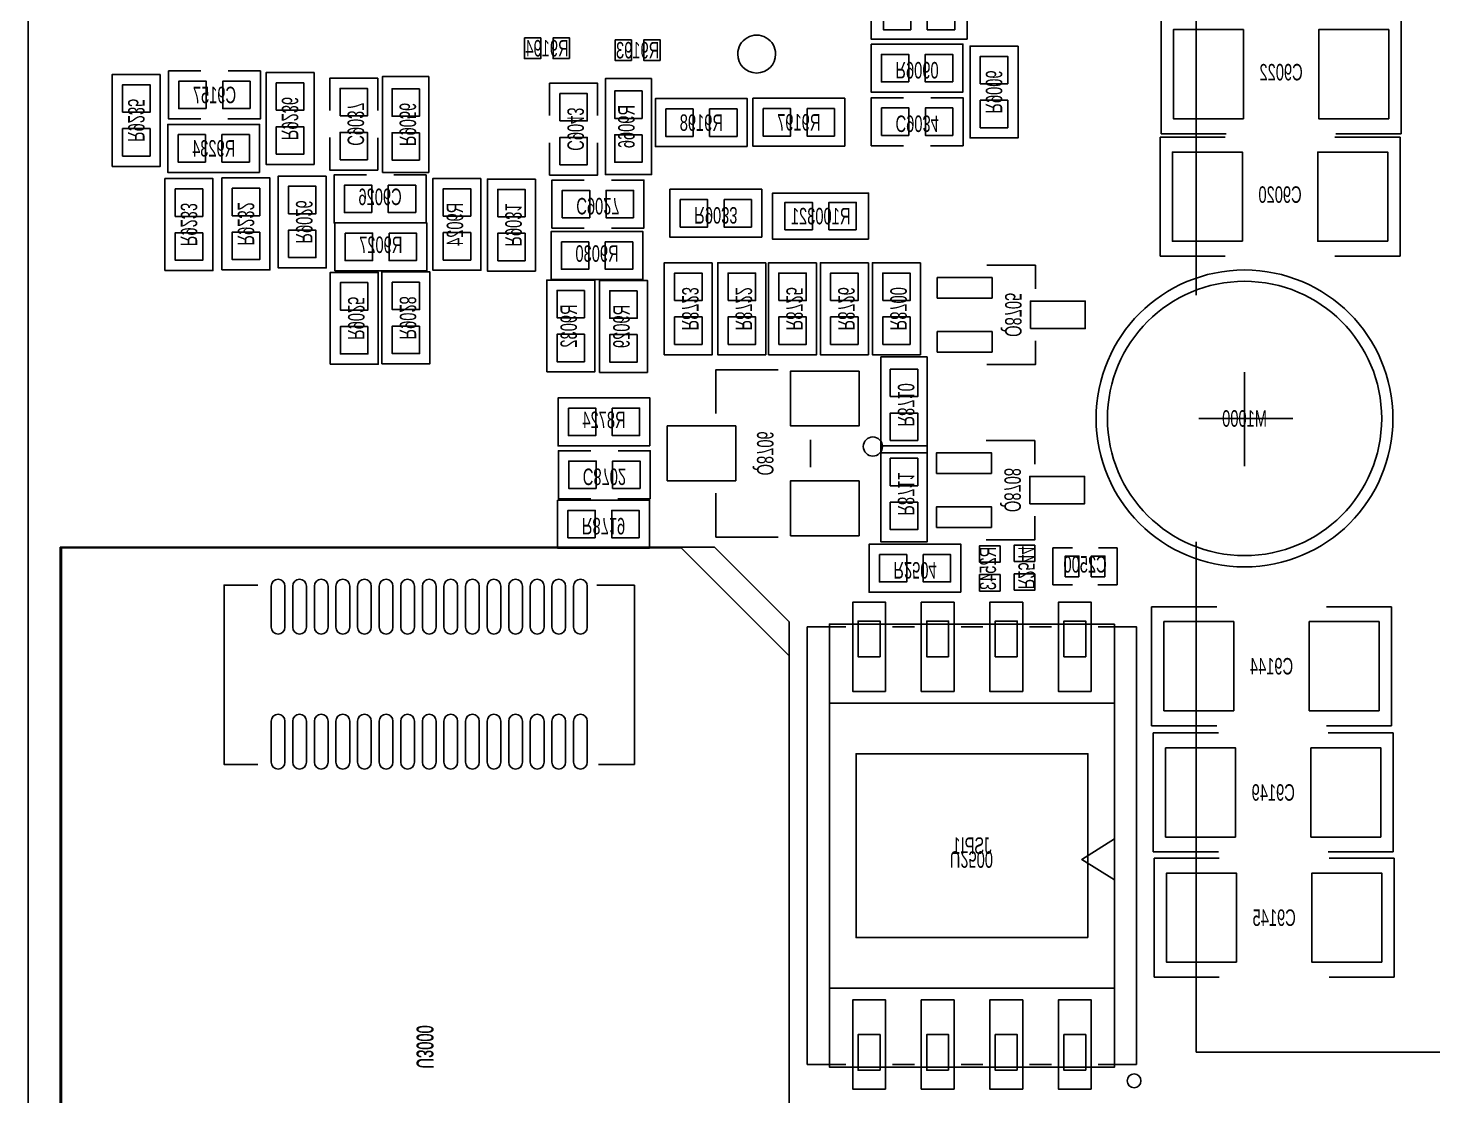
# Model space of a CAD drawing. Extents: x -3 to 113, y -19 to 74.
# Drawn here: x -2.54 to 23.48, y 27.15 to 46.93 of the extents above; entities that cross this region are included whole.
import ezdxf
from ezdxf.enums import TextEntityAlignment as Align

# ---------------------------------------------------------------- set-up
doc = ezdxf.new("R2010")
doc.units = 0
for name, color, linetype in [('BG_OUTLINE', 7, 'CONTINUOUS'), ('PG_ASSEMBLY_BOTTOM', 254, 'CONTINUOUS'), ('PG_SILKSCREEN_BOTTOM', 254, 'CONTINUOUS'), ('PIN_BOTTOM', 12, 'CONTINUOUS'), ('RD_ASSEMBLY_BOTTOM', 40, 'CONTINUOUS'), ('RD_SILKSCREEN_BOTTOM', 254, 'CONTINUOUS')]:
    doc.layers.add(name, color=color, linetype=linetype)

msp = doc.modelspace()

# ---------------------------------------------------------------- linework, layer by layer
at = {"layer": 'BG_OUTLINE'}
msp.add_lwpolyline([(-2.54, 28.507944), (-2.54, 67.507866, -0.414214), (-0.508, 69.539866), (110.555786, 69.539866, -0.414214), (112.587786, 67.507866), (112.587786, -11.684, -0.414214), (110.555786, -13.716), (-0.508, -13.716, -0.414214), (-2.54, -11.684), (-2.54, 28.507944)], format="xyb", dxfattribs=at)
msp.add_lwpolyline([(-2.54, 67.507866), (-2.54, 28.507944)], dxfattribs=at)
at = {"layer": 'PG_ASSEMBLY_BOTTOM'}
for points in [[(14.853666, 46.723808), (13.075666, 46.723808), (13.075666, 47.578772), (14.853666, 47.578772), (14.853666, 46.723808)], [(18.44802, 47.175674), (18.44802, 44.970954)], [(22.89302, 44.970954), (22.89302, 47.175674)], [(13.075412, 46.630336), (13.075412, 45.741336), (14.777212, 45.741336), (14.777212, 46.630336), (13.075412, 46.630336)], [(-0.090678, 46.068996), (-0.979678, 46.068996), (-0.979678, 44.367196), (-0.090678, 44.367196), (-0.090678, 46.068996)], [(0.658622, 46.13402), (0.061722, 46.13402), (0.061722, 45.24502), (0.658622, 45.24502)], [(1.162812, 45.24502), (1.763522, 45.24502), (1.763522, 46.13402), (1.166622, 46.13402)], [(2.756408, 46.103286), (1.867408, 46.103286), (1.867408, 44.401486), (2.756408, 44.401486), (2.756408, 46.103286)], [(3.936238, 45.402754), (3.936238, 45.999654), (3.047238, 45.999654), (3.047238, 45.402754)], [(4.882896, 46.032166), (4.882896, 44.254166), (4.027932, 44.254166), (4.027932, 46.032166), (4.882896, 46.032166)], [(8.00862, 45.30979), (8.00862, 45.90669), (7.11962, 45.90669), (7.11962, 45.30979)], [(9.00811, 45.992796), (9.00811, 44.214796), (8.153146, 44.214796), (8.153146, 45.992796), (9.00811, 45.992796)], [(10.782554, 44.732194), (10.782554, 45.621194), (9.080754, 45.621194), (9.080754, 44.732194), (10.782554, 44.732194)], [(12.587478, 44.73829), (12.587478, 45.62729), (10.885678, 45.62729), (10.885678, 44.73829), (12.587478, 44.73829)], [(13.674852, 45.638974), (13.077952, 45.638974), (13.077952, 44.749974), (13.674852, 44.749974)], [(14.179042, 44.749974), (14.779752, 44.749974), (14.779752, 45.638974), (14.182852, 45.638974)], [(1.749298, 44.255944), (1.749298, 45.144944), (0.047498, 45.144944), (0.047498, 44.255944), (1.749298, 44.255944)], [(3.047238, 44.898564), (3.047238, 44.297854), (3.936238, 44.297854), (3.936238, 44.894754)], [(7.11962, 44.8056), (7.11962, 44.20489), (8.00862, 44.20489), (8.00862, 44.80179)], [(18.428716, 44.90847), (18.428716, 42.70375)], [(19.635216, 44.90847), (18.428716, 44.90847)], [(18.44802, 44.970954), (19.65452, 44.970954)], [(22.873716, 44.90847), (21.667216, 44.90847)], [(21.68652, 44.970954), (22.89302, 44.970954)], [(22.873716, 42.70375), (22.873716, 44.90847)], [(-0.004572, 42.438066), (0.884428, 42.438066), (0.884428, 44.139866), (-0.004572, 44.139866), (-0.004572, 42.438066)], [(1.05156, 42.44975), (1.94056, 42.44975), (1.94056, 44.15155), (1.05156, 44.15155), (1.05156, 42.44975)], [(2.981452, 44.18838), (2.092452, 44.18838), (2.092452, 42.48658), (2.981452, 42.48658), (2.981452, 44.18838)], [(3.72618, 44.2087), (3.12928, 44.2087), (3.12928, 43.3197), (3.72618, 43.3197)], [(4.23037, 43.3197), (4.83108, 43.3197), (4.83108, 44.2087), (4.23418, 44.2087)], [(5.849112, 44.143676), (4.960112, 44.143676), (4.960112, 42.441876), (5.849112, 42.441876), (5.849112, 44.143676)], [(6.857746, 44.130722), (5.968746, 44.130722), (5.968746, 42.428922), (6.857746, 42.428922), (6.857746, 44.130722)], [(7.761478, 44.112942), (7.164578, 44.112942), (7.164578, 43.223942), (7.761478, 43.223942)], [(8.265668, 43.223942), (8.866378, 43.223942), (8.866378, 44.112942), (8.269478, 44.112942)], [(11.050778, 43.053), (11.050778, 43.942), (9.348978, 43.942), (9.348978, 43.053), (11.050778, 43.053)], [(13.0302, 43.018202), (11.2522, 43.018202), (11.2522, 43.873166), (13.0302, 43.873166), (13.0302, 43.018202)], [(4.844034, 42.432478), (4.844034, 43.321478), (3.142234, 43.321478), (3.142234, 42.432478), (4.844034, 42.432478)], [(8.850122, 42.26941), (8.850122, 43.15841), (7.148322, 43.15841), (7.148322, 42.26941), (8.850122, 42.26941)], [(18.428716, 42.70375), (19.635216, 42.70375)], [(21.667216, 42.70375), (22.873716, 42.70375)], [(10.134346, 42.58056), (9.245346, 42.58056), (9.245346, 40.87876), (10.134346, 40.87876), (10.134346, 42.58056)], [(11.124946, 42.58056), (10.235946, 42.58056), (10.235946, 40.87876), (11.124946, 40.87876), (11.124946, 42.58056)], [(12.064746, 42.58056), (11.175746, 42.58056), (11.175746, 40.87876), (12.064746, 40.87876), (12.064746, 42.58056)], [(13.024612, 42.58056), (12.135612, 42.58056), (12.135612, 40.87876), (13.024612, 40.87876), (13.024612, 42.58056)], [(13.989812, 42.58056), (13.100812, 42.58056), (13.100812, 40.87876), (13.989812, 40.87876), (13.989812, 42.58056)], [(3.056382, 40.701722), (3.945382, 40.701722), (3.945382, 42.403522), (3.056382, 42.403522), (3.056382, 40.701722)], [(4.013962, 40.70985), (4.902962, 40.70985), (4.902962, 42.41165), (4.013962, 42.41165), (4.013962, 40.70985)], [(7.06755, 40.558974), (7.95655, 40.558974), (7.95655, 42.260774), (7.06755, 42.260774), (7.06755, 40.558974)], [(8.044434, 40.551608), (8.933434, 40.551608), (8.933434, 42.253408), (8.044434, 42.253408), (8.044434, 40.551608)], [(13.258038, 39.06139), (13.258038, 40.83939), (14.113002, 40.83939), (14.113002, 39.06139), (13.258038, 39.06139)], [(8.979154, 39.190422), (8.979154, 40.079422), (7.277354, 40.079422), (7.277354, 39.190422), (8.979154, 39.190422)], [(7.881366, 39.100506), (7.284466, 39.100506), (7.284466, 38.211506), (7.881366, 38.211506)], [(8.385556, 38.211506), (8.986266, 38.211506), (8.986266, 39.100506), (8.389366, 39.100506)], [(14.113002, 39.18839), (14.113002, 37.41039), (13.258038, 37.41039), (13.258038, 39.18839), (14.113002, 39.18839)], [(7.267702, 38.18636), (7.267702, 37.29736), (8.969502, 37.29736), (8.969502, 38.18636), (7.267702, 38.18636)], [(-1.92278, 18.811748), (11.557254, 18.811748), (11.557254, 35.301682), (9.557258, 37.301678), (-1.92278, 37.301678), (-1.92278, 18.811748)], [(14.740128, 36.478972), (14.740128, 37.367972), (13.038328, 37.367972), (13.038328, 36.478972), (14.740128, 36.478972)], [(16.442944, 37.30117), (16.442944, 36.61537)], [(16.808196, 37.30117), (16.442944, 37.30117)], [(17.636744, 37.30117), (17.289272, 37.30117)], [(17.636744, 36.61537), (17.636744, 37.30117)], [(16.442944, 36.61537), (16.809466, 36.61537)], [(17.278604, 36.61537), (17.636744, 36.61537)], [(18.270728, 36.211764), (18.270728, 34.007044)], [(19.477228, 36.211764), (18.270728, 36.211764)], [(22.715728, 36.211764), (21.509228, 36.211764)], [(22.715728, 34.007044), (22.715728, 36.211764)], [(17.585944, 35.888422), (12.302744, 35.888422), (12.302744, 27.684222), (17.585944, 27.684222), (17.585944, 35.888422)], [(18.270728, 34.007044), (19.477228, 34.007044)], [(18.302224, 33.873694), (18.302224, 31.668974)], [(19.508724, 33.873694), (18.302224, 33.873694)], [(21.509228, 34.007044), (22.715728, 34.007044)], [(22.747224, 33.873694), (21.540724, 33.873694)], [(22.747224, 31.668974), (22.747224, 33.873694)], [(18.302224, 31.668974), (19.508724, 31.668974)], [(18.31975, 31.554928), (18.31975, 29.350208)], [(19.52625, 31.554928), (18.31975, 31.554928)], [(21.540724, 31.668974), (22.747224, 31.668974)], [(22.76475, 31.554928), (21.55825, 31.554928)], [(22.76475, 29.350208), (22.76475, 31.554928)], [(18.31975, 29.350208), (19.52625, 29.350208)], [(21.55825, 29.350208), (22.76475, 29.350208)]]:
    msp.add_lwpolyline(points, dxfattribs=at)
at = {"layer": 'PG_SILKSCREEN_BOTTOM'}
for points in [[(19.097498, 41.984168), (19.097498, 51.53406), (105.127298, 51.53406), (105.127298, 27.96286), (105.076498, 27.96286)], [(15.797276, 46.594014), (14.908276, 46.594014), (14.908276, 44.892214), (15.797276, 44.892214), (15.797276, 46.594014)], [(16.122396, 42.536618), (15.22222, 42.536618)], [(16.122396, 42.099992), (16.122396, 42.536618)], [(15.22222, 40.698166), (16.122396, 40.698166), (16.122396, 41.134792)], [(10.201402, 39.787576), (10.201402, 40.600884), (11.355832, 40.600884)], [(19.993102, 38.814502), (19.993102, 40.558466)], [(19.144234, 39.69766), (20.888198, 39.69766)], [(11.951462, 39.304976), (11.951462, 38.796976)], [(16.108934, 39.29126), (15.208758, 39.29126)], [(16.108934, 38.854634), (16.108934, 39.29126)], [(11.355832, 37.501068), (10.201402, 37.501068), (10.201402, 38.314376)], [(15.208758, 37.452808), (16.108934, 37.452808), (16.108934, 37.889434)], [(11.557254, 18.811748), (11.557254, 35.928554), (10.174224, 37.311584), (-1.942846, 37.311584), (-1.942846, 18.811748), (11.557254, 18.811748)], [(105.076498, 27.96286), (19.097498, 27.96286), (19.097498, 37.41166)], [(1.717294, 36.61156), (1.090168, 36.61156), (1.090168, 33.29178), (1.717294, 33.29178)], [(8.690102, 36.61156), (7.99719, 36.61156)], [(8.027162, 33.29178), (8.690102, 33.29178), (8.690102, 36.61156)], [(12.607544, 27.736292), (11.894312, 27.736292), (11.894312, 35.836352), (12.607544, 35.836352)], [(13.471144, 35.836352), (13.877544, 35.836352)], [(14.741144, 35.836352), (15.147544, 35.836352)], [(16.011144, 35.836352), (16.417544, 35.836352)], [(17.281144, 35.836352), (17.994376, 35.836352), (17.994376, 27.736292)], [(17.585944, 34.427922), (12.302744, 34.427922), (12.302744, 29.144722), (17.585944, 29.144722), (17.585944, 31.151322), (16.976344, 31.532322), (17.585944, 31.913322), (17.585944, 34.427922)], [(13.877544, 27.736292), (13.471144, 27.736292)], [(15.147544, 27.736292), (14.741144, 27.736292)], [(16.417544, 27.736292), (16.011144, 27.736292)], [(17.994376, 27.736292), (17.281144, 27.736292)]]:
    msp.add_lwpolyline(points, dxfattribs=at)
msp.add_lwpolyline([(11.30681, 46.445932, 1), (10.604966, 46.446144, 1)], format="xyb", close=True, dxfattribs=at)
for points in [[(22.74316, 39.69766, 1), (17.243044, 39.69766, 1), (22.74316, 39.69766)], [(13.286232, 39.177976, -1), (12.930632, 39.177976, -1), (13.286232, 39.177976)], [(18.074386, 27.430984, -1), (17.820386, 27.430984, -1), (18.074386, 27.430984)]]:
    msp.add_lwpolyline(points, format="xyb", dxfattribs=at)
at = {"layer": 'PIN_BOTTOM'}
for points in [[(13.812266, 46.89729), (13.812266, 47.40529), (13.304266, 47.40529), (13.304266, 46.89729)], [(14.625066, 46.89729), (14.625066, 47.40529), (14.117066, 47.40529), (14.117066, 46.89729)], [(19.97202, 45.247814), (19.97202, 46.898814), (18.67662, 46.898814), (18.67662, 45.247814)], [(22.66442, 45.247814), (22.66442, 46.898814), (21.36902, 46.898814), (21.36902, 45.247814)], [(6.652514, 46.745144), (6.652514, 46.364144), (6.957314, 46.364144), (6.957314, 46.745144)], [(7.490714, 46.364144), (7.490714, 46.745144), (7.185914, 46.745144), (7.185914, 46.364144)], [(8.332216, 46.708822), (8.332216, 46.327822), (8.637016, 46.327822), (8.637016, 46.708822)], [(9.170416, 46.327822), (9.170416, 46.708822), (8.865616, 46.708822), (8.865616, 46.327822)], [(13.773912, 45.931836), (13.773912, 46.439836), (13.265912, 46.439836), (13.265912, 45.931836)], [(14.586712, 45.931836), (14.586712, 46.439836), (14.078712, 46.439836), (14.078712, 45.931836)], [(15.098776, 45.895514), (15.606776, 45.895514), (15.606776, 46.403514), (15.098776, 46.403514)], [(-0.789178, 45.370496), (-0.281178, 45.370496), (-0.281178, 45.878496), (-0.789178, 45.878496)], [(0.760222, 45.43552), (0.760222, 45.94352), (0.252222, 45.94352), (0.252222, 45.43552)], [(1.573022, 45.43552), (1.573022, 45.94352), (1.065022, 45.94352), (1.065022, 45.43552)], [(2.057908, 45.404786), (2.565908, 45.404786), (2.565908, 45.912786), (2.057908, 45.912786)], [(3.237738, 45.301154), (3.745738, 45.301154), (3.745738, 45.809154), (3.237738, 45.809154)], [(4.709414, 45.803566), (4.201414, 45.803566), (4.201414, 45.295566), (4.709414, 45.295566)], [(7.31012, 45.20819), (7.81812, 45.20819), (7.81812, 45.71619), (7.31012, 45.71619)], [(8.834628, 45.764196), (8.326628, 45.764196), (8.326628, 45.256196), (8.834628, 45.256196)], [(15.098776, 45.082714), (15.606776, 45.082714), (15.606776, 45.590714), (15.098776, 45.590714)], [(9.271254, 45.430694), (9.271254, 44.922694), (9.779254, 44.922694), (9.779254, 45.430694)], [(10.084054, 45.430694), (10.084054, 44.922694), (10.592054, 44.922694), (10.592054, 45.430694)], [(11.076178, 45.43679), (11.076178, 44.92879), (11.584178, 44.92879), (11.584178, 45.43679)], [(11.888978, 45.43679), (11.888978, 44.92879), (12.396978, 44.92879), (12.396978, 45.43679)], [(13.776452, 44.940474), (13.776452, 45.448474), (13.268452, 45.448474), (13.268452, 44.940474)], [(14.589252, 44.940474), (14.589252, 45.448474), (14.081252, 45.448474), (14.081252, 44.940474)], [(-0.789178, 44.557696), (-0.281178, 44.557696), (-0.281178, 45.065696), (-0.789178, 45.065696)], [(2.057908, 44.591986), (2.565908, 44.591986), (2.565908, 45.099986), (2.057908, 45.099986)], [(0.237998, 44.954444), (0.237998, 44.446444), (0.745998, 44.446444), (0.745998, 44.954444)], [(1.050798, 44.954444), (1.050798, 44.446444), (1.558798, 44.446444), (1.558798, 44.954444)], [(3.237738, 44.488354), (3.745738, 44.488354), (3.745738, 44.996354), (3.237738, 44.996354)], [(4.709414, 44.990766), (4.201414, 44.990766), (4.201414, 44.482766), (4.709414, 44.482766)], [(7.31012, 44.39539), (7.81812, 44.39539), (7.81812, 44.90339), (7.31012, 44.90339)], [(8.834628, 44.951396), (8.326628, 44.951396), (8.326628, 44.443396), (8.834628, 44.443396)], [(19.952716, 42.98061), (19.952716, 44.63161), (18.657316, 44.63161), (18.657316, 42.98061)], [(22.645116, 42.98061), (22.645116, 44.63161), (21.349716, 44.63161), (21.349716, 42.98061)], [(2.282952, 43.48988), (2.790952, 43.48988), (2.790952, 43.99788), (2.282952, 43.99788)], [(3.82778, 43.5102), (3.82778, 44.0182), (3.31978, 44.0182), (3.31978, 43.5102)], [(4.64058, 43.5102), (4.64058, 44.0182), (4.13258, 44.0182), (4.13258, 43.5102)], [(0.693928, 43.949366), (0.185928, 43.949366), (0.185928, 43.441366), (0.693928, 43.441366)], [(1.75006, 43.96105), (1.24206, 43.96105), (1.24206, 43.45305), (1.75006, 43.45305)], [(5.150612, 43.445176), (5.658612, 43.445176), (5.658612, 43.953176), (5.150612, 43.953176)], [(6.159246, 43.432222), (6.667246, 43.432222), (6.667246, 43.940222), (6.159246, 43.940222)], [(7.863078, 43.414442), (7.863078, 43.922442), (7.355078, 43.922442), (7.355078, 43.414442)], [(8.675878, 43.414442), (8.675878, 43.922442), (8.167878, 43.922442), (8.167878, 43.414442)], [(9.539478, 43.7515), (9.539478, 43.2435), (10.047478, 43.2435), (10.047478, 43.7515)], [(10.352278, 43.7515), (10.352278, 43.2435), (10.860278, 43.2435), (10.860278, 43.7515)], [(11.9888, 43.191684), (11.9888, 43.699684), (11.4808, 43.699684), (11.4808, 43.191684)], [(12.8016, 43.191684), (12.8016, 43.699684), (12.2936, 43.699684), (12.2936, 43.191684)], [(0.693928, 43.136566), (0.185928, 43.136566), (0.185928, 42.628566), (0.693928, 42.628566)], [(1.75006, 43.14825), (1.24206, 43.14825), (1.24206, 42.64025), (1.75006, 42.64025)], [(2.282952, 42.67708), (2.790952, 42.67708), (2.790952, 43.18508), (2.282952, 43.18508)], [(3.332734, 43.130978), (3.332734, 42.622978), (3.840734, 42.622978), (3.840734, 43.130978)], [(4.145534, 43.130978), (4.145534, 42.622978), (4.653534, 42.622978), (4.653534, 43.130978)], [(5.150612, 42.632376), (5.658612, 42.632376), (5.658612, 43.140376), (5.150612, 43.140376)], [(6.159246, 42.619422), (6.667246, 42.619422), (6.667246, 43.127422), (6.159246, 43.127422)], [(7.338822, 42.96791), (7.338822, 42.45991), (7.846822, 42.45991), (7.846822, 42.96791)], [(8.151622, 42.96791), (8.151622, 42.45991), (8.659622, 42.45991), (8.659622, 42.96791)], [(3.754882, 42.213022), (3.246882, 42.213022), (3.246882, 41.705022), (3.754882, 41.705022)], [(4.712462, 42.22115), (4.204462, 42.22115), (4.204462, 41.71315), (4.712462, 41.71315)], [(9.435846, 41.88206), (9.943846, 41.88206), (9.943846, 42.39006), (9.435846, 42.39006)], [(10.426446, 41.88206), (10.934446, 41.88206), (10.934446, 42.39006), (10.426446, 42.39006)], [(11.366246, 41.88206), (11.874246, 41.88206), (11.874246, 42.39006), (11.366246, 42.39006)], [(12.326112, 41.88206), (12.834112, 41.88206), (12.834112, 42.39006), (12.326112, 42.39006)], [(13.291312, 41.88206), (13.799312, 41.88206), (13.799312, 42.39006), (13.291312, 42.39006)], [(14.300708, 41.927018), (15.316708, 41.927018), (15.316708, 42.308018), (14.300708, 42.308018)], [(7.76605, 42.070274), (7.25805, 42.070274), (7.25805, 41.562274), (7.76605, 41.562274)], [(8.742934, 42.062908), (8.234934, 42.062908), (8.234934, 41.554908), (8.742934, 41.554908)], [(16.027908, 41.363392), (17.043908, 41.363392), (17.043908, 41.871392), (16.027908, 41.871392)], [(3.754882, 41.400222), (3.246882, 41.400222), (3.246882, 40.892222), (3.754882, 40.892222)], [(4.712462, 41.40835), (4.204462, 41.40835), (4.204462, 40.90035), (4.712462, 40.90035)], [(9.435846, 41.06926), (9.943846, 41.06926), (9.943846, 41.57726), (9.435846, 41.57726)], [(10.426446, 41.06926), (10.934446, 41.06926), (10.934446, 41.57726), (10.426446, 41.57726)], [(11.366246, 41.06926), (11.874246, 41.06926), (11.874246, 41.57726), (11.366246, 41.57726)], [(12.326112, 41.06926), (12.834112, 41.06926), (12.834112, 41.57726), (12.326112, 41.57726)], [(13.291312, 41.06926), (13.799312, 41.06926), (13.799312, 41.57726), (13.291312, 41.57726)], [(7.76605, 41.257474), (7.25805, 41.257474), (7.25805, 40.749474), (7.76605, 40.749474)], [(8.742934, 41.250108), (8.234934, 41.250108), (8.234934, 40.742108), (8.742934, 40.742108)], [(14.300708, 40.926766), (15.316708, 40.926766), (15.316708, 41.307766), (14.300708, 41.307766)], [(13.43152, 40.10279), (13.93952, 40.10279), (13.93952, 40.61079), (13.43152, 40.61079)], [(12.854432, 40.574976), (11.584432, 40.574976), (11.584432, 39.558976), (12.854432, 39.558976)], [(7.467854, 39.888922), (7.467854, 39.380922), (7.975854, 39.380922), (7.975854, 39.888922)], [(8.280654, 39.888922), (8.280654, 39.380922), (8.788654, 39.380922), (8.788654, 39.888922)], [(10.568432, 39.558976), (9.298432, 39.558976), (9.298432, 38.542976), (10.568432, 38.542976)], [(13.43152, 39.28999), (13.93952, 39.28999), (13.93952, 39.79799), (13.43152, 39.79799)], [(14.287246, 38.68166), (15.303246, 38.68166), (15.303246, 39.06266), (14.287246, 39.06266)], [(7.982966, 38.402006), (7.982966, 38.910006), (7.474966, 38.910006), (7.474966, 38.402006)], [(8.795766, 38.402006), (8.795766, 38.910006), (8.287766, 38.910006), (8.287766, 38.402006)], [(13.93952, 38.95979), (13.43152, 38.95979), (13.43152, 38.45179), (13.93952, 38.45179)], [(12.854432, 38.542976), (11.584432, 38.542976), (11.584432, 37.526976), (12.854432, 37.526976)], [(16.014446, 38.118034), (17.030446, 38.118034), (17.030446, 38.626034), (16.014446, 38.626034)], [(7.966202, 37.48786), (7.966202, 37.99586), (7.458202, 37.99586), (7.458202, 37.48786)], [(8.779002, 37.48786), (8.779002, 37.99586), (8.271002, 37.99586), (8.271002, 37.48786)], [(13.93952, 38.14699), (13.43152, 38.14699), (13.43152, 37.63899), (13.93952, 37.63899)], [(14.287246, 37.681408), (15.303246, 37.681408), (15.303246, 38.062408), (14.287246, 38.062408)], [(15.465806, 37.340032), (15.084806, 37.340032), (15.084806, 37.035232), (15.465806, 37.035232)], [(16.108172, 37.353748), (15.727172, 37.353748), (15.727172, 37.048948), (16.108172, 37.048948)], [(13.228828, 37.177472), (13.228828, 36.669472), (13.736828, 36.669472), (13.736828, 37.177472)], [(14.041628, 37.177472), (14.041628, 36.669472), (14.549628, 36.669472), (14.549628, 37.177472)], [(16.925544, 36.76777), (16.925544, 37.14877), (16.671544, 37.14877), (16.671544, 36.76777)], [(17.408144, 36.76777), (17.408144, 37.14877), (17.154144, 37.14877), (17.154144, 36.76777)], [(15.084806, 36.501832), (15.465806, 36.501832), (15.465806, 36.806632), (15.084806, 36.806632)], [(15.727172, 36.515548), (16.108172, 36.515548), (16.108172, 36.820348), (15.727172, 36.820348)], [(13.344144, 34.643822), (13.344144, 36.294822), (12.734544, 36.294822), (12.734544, 34.643822)], [(14.614144, 34.643822), (14.614144, 36.294822), (14.004544, 36.294822), (14.004544, 34.643822)], [(15.884144, 34.643822), (15.884144, 36.294822), (15.274544, 36.294822), (15.274544, 34.643822)], [(17.154144, 34.643822), (17.154144, 36.294822), (16.544544, 36.294822), (16.544544, 34.643822)], [(13.242544, 35.286442), (13.242544, 35.946842), (12.836144, 35.946842), (12.836144, 35.286442)], [(14.512544, 35.286442), (14.512544, 35.946842), (14.106144, 35.946842), (14.106144, 35.286442)], [(15.782544, 35.286442), (15.782544, 35.946842), (15.376144, 35.946842), (15.376144, 35.286442)], [(17.052544, 35.286442), (17.052544, 35.946842), (16.646144, 35.946842), (16.646144, 35.286442)], [(19.794728, 34.283904), (19.794728, 35.934904), (18.499328, 35.934904), (18.499328, 34.283904)], [(22.487128, 34.283904), (22.487128, 35.934904), (21.191728, 35.934904), (21.191728, 34.283904)], [(19.826224, 31.945834), (19.826224, 33.596834), (18.530824, 33.596834), (18.530824, 31.945834)], [(22.518624, 31.945834), (22.518624, 33.596834), (21.223224, 33.596834), (21.223224, 31.945834)], [(17.090644, 30.084522), (17.090644, 33.488122), (12.798044, 33.488122), (12.798044, 30.084522)], [(19.84375, 29.627068), (19.84375, 31.278068), (18.54835, 31.278068), (18.54835, 29.627068)], [(22.53615, 29.627068), (22.53615, 31.278068), (21.24075, 31.278068), (21.24075, 29.627068)], [(13.344144, 27.277822), (13.344144, 28.928822), (12.734544, 28.928822), (12.734544, 27.277822)], [(14.614144, 27.277822), (14.614144, 28.928822), (14.004544, 28.928822), (14.004544, 27.277822)], [(15.884144, 27.277822), (15.884144, 28.928822), (15.274544, 28.928822), (15.274544, 27.277822)], [(17.154144, 27.277822), (17.154144, 28.928822), (16.544544, 28.928822), (16.544544, 27.277822)], [(13.242544, 27.625802), (13.242544, 28.286202), (12.836144, 28.286202), (12.836144, 27.625802)], [(14.512544, 27.625802), (14.512544, 28.286202), (14.106144, 28.286202), (14.106144, 27.625802)], [(15.782544, 27.625802), (15.782544, 28.286202), (15.376144, 28.286202), (15.376144, 27.625802)], [(17.052544, 27.625802), (17.052544, 28.286202), (16.646144, 28.286202), (16.646144, 27.625802)]]:
    msp.add_lwpolyline(points, close=True, dxfattribs=at)
for points in [[(1.963166, 36.592764), (1.963166, 35.830764, 1), (2.217166, 35.830764), (2.217166, 36.592764, 1)], [(2.363216, 36.592764), (2.363216, 35.830764, 1), (2.617216, 35.830764), (2.617216, 36.592764, 1)], [(2.763266, 36.592764), (2.763266, 35.830764, 1), (3.017266, 35.830764), (3.017266, 36.592764, 1)], [(3.163316, 36.592764), (3.163316, 35.830764, 1), (3.417316, 35.830764), (3.417316, 36.592764, 1)], [(3.563112, 36.592764), (3.563112, 35.830764, 1), (3.817112, 35.830764), (3.817112, 36.592764, 1)], [(3.963162, 36.592764), (3.963162, 35.830764, 1), (4.217162, 35.830764), (4.217162, 36.592764, 1)], [(4.363212, 36.592764), (4.363212, 35.830764, 1), (4.617212, 35.830764), (4.617212, 36.592764, 1)], [(4.763262, 36.592764), (4.763262, 35.830764, 1), (5.017262, 35.830764), (5.017262, 36.592764, 1)], [(5.163312, 36.592764), (5.163312, 35.830764, 1), (5.417312, 35.830764), (5.417312, 36.592764, 1)], [(5.563108, 36.592764), (5.563108, 35.830764, 1), (5.817108, 35.830764), (5.817108, 36.592764, 1)], [(5.963158, 36.592764), (5.963158, 35.830764, 1), (6.217158, 35.830764), (6.217158, 36.592764, 1)], [(6.363208, 36.592764), (6.363208, 35.830764, 1), (6.617208, 35.830764), (6.617208, 36.592764, 1)], [(6.763258, 36.592764), (6.763258, 35.830764, 1), (7.017258, 35.830764), (7.017258, 36.592764, 1)], [(7.163308, 36.592764), (7.163308, 35.830764, 1), (7.417308, 35.830764), (7.417308, 36.592764, 1)], [(7.563104, 36.592764), (7.563104, 35.830764, 1), (7.817104, 35.830764), (7.817104, 36.592764, 1)], [(1.963166, 34.092642), (1.963166, 33.330642, 1), (2.217166, 33.330642), (2.217166, 34.092642, 1)], [(2.363216, 34.092642), (2.363216, 33.330642, 1), (2.617216, 33.330642), (2.617216, 34.092642, 1)], [(2.763266, 34.092642), (2.763266, 33.330642, 1), (3.017266, 33.330642), (3.017266, 34.092642, 1)], [(3.163316, 34.092642), (3.163316, 33.330642, 1), (3.417316, 33.330642), (3.417316, 34.092642, 1)], [(3.563112, 34.092642), (3.563112, 33.330642, 1), (3.817112, 33.330642), (3.817112, 34.092642, 1)], [(3.963162, 34.092642), (3.963162, 33.330642, 1), (4.217162, 33.330642), (4.217162, 34.092642, 1)], [(4.363212, 34.092642), (4.363212, 33.330642, 1), (4.617212, 33.330642), (4.617212, 34.092642, 1)], [(4.763262, 34.092642), (4.763262, 33.330642, 1), (5.017262, 33.330642), (5.017262, 34.092642, 1)], [(5.163312, 34.092642), (5.163312, 33.330642, 1), (5.417312, 33.330642), (5.417312, 34.092642, 1)], [(5.563108, 34.092642), (5.563108, 33.330642, 1), (5.817108, 33.330642), (5.817108, 34.092642, 1)], [(5.963158, 34.092642), (5.963158, 33.330642, 1), (6.217158, 33.330642), (6.217158, 34.092642, 1)], [(6.363208, 34.092642), (6.363208, 33.330642, 1), (6.617208, 33.330642), (6.617208, 34.092642, 1)], [(6.763258, 34.092642), (6.763258, 33.330642, 1), (7.017258, 33.330642), (7.017258, 34.092642, 1)], [(7.163308, 34.092642), (7.163308, 33.330642, 1), (7.417308, 33.330642), (7.417308, 34.092642, 1)], [(7.563104, 34.092642), (7.563104, 33.330642, 1), (7.817104, 33.330642), (7.817104, 34.092642, 1)]]:
    msp.add_lwpolyline(points, format="xyb", close=True, dxfattribs=at)
msp.add_circle((19.993864, 39.69766), 2.54, dxfattribs=at)

# ---------------------------------------------------------------- texts
at = {"layer": 'RD_ASSEMBLY_BOTTOM', "text_generation_flag": 2, "width": 0.666667}
for s, rotation, p in [('R9060', 180, (13.926312, 46.300136)), ('C9037', 270, (3.377438, 45.148754)), ('R9056', 270, (4.341114, 45.143166)), ('C9043', 270, (7.44982, 45.05579)), ('R9066', 90, (8.694928, 45.103796)), ('C9034', 180, (13.928852, 45.308774)), ('R9026', 270, (2.422652, 43.33748)), ('C9027', 180, (8.015478, 43.782742)), ('R9024', 90, (5.518912, 43.292776)), ('R9031', 270, (6.298946, 43.279822)), ('R9033', 180, (10.199878, 43.6118)), ('R9025', 270, (3.386582, 41.552622)), ('R9028', 270, (4.344162, 41.56075)), ('R8723', 270, (9.575546, 41.72966)), ('R8722', 270, (10.566146, 41.72966)), ('R8725', 270, (11.505946, 41.72966)), ('R8726', 270, (12.465812, 41.72966)), ('R8700', 270, (13.431012, 41.72966)), ('Q8705', 270, (15.558008, 41.617392)), ('R9032', 90, (7.62635, 41.409874)), ('R9029', 90, (8.603234, 41.402508)), ('R8710', 270, (13.57122, 39.95039)), ('Q8706', 270, (10.962132, 39.050976)), ('C8702', 180, (8.135366, 38.770306)), ('R8711', 270, (13.57122, 38.29939)), ('Q8708', 270, (15.544546, 38.372034)), ('R8719', 180, (8.118602, 37.85616)), ('R2543', 90, (15.389606, 36.920932)), ('R2544', 270, (15.803372, 36.934648)), ('R2504', 180, (13.889228, 37.037772)), ('U2500', 180, (14.93266, 31.681674)), ('U3000', 270, (4.664964, 28.05684))]:
    msp.add_text(s, height=0.3048, rotation=rotation, dxfattribs=at).set_placement(p, align=Align.CENTER)
for s, p in [('C9022', (20.67052, 45.959014)), ('C9020', (20.651216, 43.69181)), ('C9026', (3.98018, 43.6499)), ('R9027', (3.993134, 42.762678)), ('R9030', (7.999222, 42.59961)), ('R8724', (8.128254, 39.520622)), ('M1000', (19.993864, 39.54526)), ('C2500', (17.039844, 36.84397)), ('JSPI1', (14.944344, 31.633922))]:
    msp.add_text(s, height=0.3048, dxfattribs=at).set_placement(p, align=Align.CENTER)
at = {"layer": 'RD_SILKSCREEN_BOTTOM', "text_generation_flag": 2, "width": 0.666667}
for s, p in [('R9194', (7.071614, 46.402244)), ('R9193', (8.751316, 46.365922)), ('C9157', (0.912622, 45.53712)), ('R9198', (9.931654, 45.024294)), ('R9197', (11.736578, 45.03039)), ('R9234', (0.898398, 44.548044)), ('R100321', (12.1412, 43.293284)), ('C9144', (20.493228, 34.957004)), ('C9149', (20.524724, 32.618934)), ('JSPI1', (14.944344, 31.633922)), ('C9145', (20.54225, 30.300168))]:
    msp.add_text(s, height=0.3048, dxfattribs=at).set_placement(p, align=Align.CENTER)
for s, p in [('R9006', (15.200376, 45.743114)), ('R9235', (-0.687578, 45.218096)), ('R9236', (2.159508, 45.252386)), ('R9233', (0.287528, 43.288966)), ('R9232', (1.34366, 43.30065)), ('U3000', (4.654804, 28.061666))]:
    msp.add_text(s, height=0.3048, rotation=270, dxfattribs=at).set_placement(p, align=Align.CENTER)

doc.saveas('drawing.dxf')
